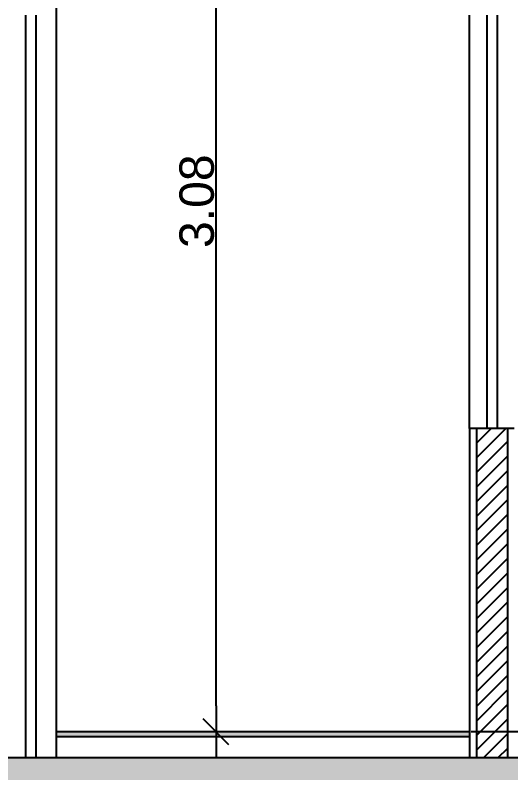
# Model space of a CAD drawing. Header units: millimetres. Extents: x 1999 to 2304, y 1614 to 1800.
# Drawn here: x 2124.022 to 2125.462, y 1616.12 to 1618.319 of the extents above; entities that cross this region are included whole.
import ezdxf

# ---------------------------------------------------------------- set-up
doc = ezdxf.new("R2010")
doc.units = ezdxf.units.MM
doc.header["$LTSCALE"] = 0.03
doc.header["$PDMODE"] = 34
doc.linetypes.add('HIDDEN', pattern=[9.525, 6.35, -3.175])
for name, color, linetype in [('COTA', 250, 'Continuous'), ('Esquadrias', 3, 'Continuous'), ('PL09', 9, 'Continuous'), ('PL2', 2, 'Continuous'), ('PL251', 251, 'Continuous'), ('PL3', 3, 'Continuous'), ('PL4', 4, 'Continuous'), ('PL6', 6, 'Continuous')]:
    doc.layers.add(name, color=color, linetype=linetype)
doc.styles.get("Standard").update_dxf_attribs({"font": 'arial.ttf'})
doc.dimstyles.new('TICK01', dxfattribs={"dimscale": 0, "dimtxt": 2, "dimasz": 1.5, "dimexe": 0.18, "dimexo": 0.06, "dimgap": 0.09, "dimtad": 1, "dimzin": 4, "dimdsep": 46, "dimtxsty": 'Standard', "dimblk": 'TICK1', "dimcen": 0.09, "dimclrd": 256, "dimclre": 256, "dimclrt": 4, "dimaunit": 1, "dimadec": 0, "dimazin": 0, "dimtfac": 1, "dimtix": 1, "dimtmove": 2, "dimatfit": 3, "dimldrblk": 'TICK1', "dimfxl": 1, "dimtolj": 1, "dimtzin": 12, "dimarcsym": 0})

# ---------------------------------------------------------------- blocks, each defined once
blk = doc.blocks.new('TICK1')
for p, q in [((0, 1), (0, -1)), ((0.5, 0.5), (-0.5, -0.5)), ((-1, 0), (1, 0))]:
    blk.add_line(p, q)
blk = doc.blocks.new('*D410')
at = {"layer": 'COTA', "linetype": 'HIDDEN', "lineweight": -2, "transparency": 16777216}
for p, q in [((2124.6086, 1619.3192), (2124.6146, 1619.3192)), ((2128.4427, 1616.2392), (2124.5966, 1616.2392))]:
    blk.add_line(p, q, dxfattribs=at)
at = {"layer": 'COTA', "lineweight": -2, "transparency": 16777216}
blk.add_line((2124.6056, 1616.3142), (2124.6056, 1619.2442), dxfattribs=at)
at = {"layer": 'DEFPOINTS', "color": 0, "transparency": 16777216}
for p in [(2124.6056, 1619.3192), (2124.6056, 1619.3192), (2128.4457, 1616.2392)]:
    blk.add_point(p, dxfattribs=at)
at = {"layer": 'COTA', "lineweight": -2, "transparency": 16777216, "xscale": 0.07500001968783013, "yscale": 0.07500001968783013, "zscale": 0.07500001968783013}
for p, rotation in [((2124.6056, 1619.3192), 90), ((2124.6056, 1616.2392), 270)]:
    blk.add_blockref('TICK1', p, dxfattribs=dict(at, rotation=rotation))
at = {"layer": 'COTA', "color": 4, "transparency": 16777216, "insert": (2124.55, 1617.7792), "char_height": 0.1, "attachment_point": 5, "rotation": 90}
blk.add_mtext('\\A1;3.08', dxfattribs=at)

msp = doc.modelspace()

# ---------------------------------------------------------------- hatches: boundary and pattern name
at = {"layer": 'PL09'}
h = msp.add_hatch(color=256, dxfattribs=at)
h.dxf.hatch_style = 1
h.paths.add_polyline_path([(2125.3421, 1616.2392), (2124.1421, 1616.2392), (2124.1421, 1616.2242), (2125.3421, 1616.2242)])
at = {"layer": 'PL2'}
h = msp.add_hatch(dxfattribs=at)
h.set_pattern_fill('_USER', color=251, scale=0.03, angle=45, pattern_type=0)
h.set_pattern_definition([(45, (-43.846998, -22.90554), (-0.02121320344, 0.02121320344), [])])
h.paths.add_polyline_path([(2125.4521, 1617.1192), (2125.3621, 1617.1192), (2125.3621, 1616.1642), (2125.4521, 1616.1642)])
at = {"layer": 'PL251'}
h = msp.add_hatch(dxfattribs=at)
h.set_pattern_fill('AR-CONC', color=256, scale=0.0008)
h.set_pattern_definition([(50, (-43.847, -21.25554), (0.145747735, -0.0127512684), [0.01524, -0.16764]), (355, (-43.847, -21.25554), (-0.028194737, 0.152845476), [0.012192, -0.134112467]), (100.4514447, (-43.83485, -21.2566), (0.117552998, 0.1400942015), [0.012952007, -0.142472196]), (46.1842, (-43.847, -21.2149), (0.216863233, -0.033633862), [0.02286, -0.25146]), (96.635558, (-43.82893, -21.2177), (0.189923307, 0.1979409), [0.019428019, -0.213708487]), (351.184151, (-43.847, -21.2149), (0.189923307, 0.1979409), [0.018287974, -0.201167786]), (21, (-43.82668, -21.22506), (0.121291513, -0.0818121585), [0.01524, -0.16764]), (326, (-43.82668, -21.22506), (0.049441623, 0.147350373), [0.012192, -0.134112]), (71.451445, (-43.81657, -21.23188), (0.1707331354, 0.065538215), [0.012952007, -0.14247195]), (37.5, (-43.847, -21.25554), (0.0024708826, 0.0676440311), [0, -0.1324864, 0, -0.136144, 0, -0.13462]), (7.5, (-43.847, -21.25554), (0.05345573, 0.0801444599), [0, -0.0776224, 0, -0.1294384, 0, -0.051308]), (327.5, (-43.89231, -21.25554), (0.1084724761, -0.0045829952), [0, -0.0508, 0, -0.158496, 0, -0.210312]), (317.5, (-43.91263, -21.25554), (0.118503345, 0.0203411928), [0, -0.06604, 0, -0.1052576, 0, -0.149352])])
h.paths.add_polyline_path([(2129.8906, 1616.0842), (2129.8906, 1616.1642), (2118.7451, 1616.1642), (2118.7451, 1616.0892), (2117.5951, 1616.0892), (2117.5951, 1616.0692), (2118.7451, 1616.0692), (2118.7451, 1615.4842), (2119.3041, 1615.4842), (2119.3041, 1616.0842), (2122.2651, 1616.0842), (2122.2651, 1615.4842), (2122.5421, 1615.4842), (2122.5421, 1616.0842), (2123.9421, 1616.0842), (2123.9421, 1615.4842), (2124.1921, 1615.4842), (2124.1921, 1616.0842), (2125.2921, 1616.0842), (2125.2921, 1615.4842), (2125.5221, 1615.4842), (2125.5221, 1616.0842), (2129.2691, 1616.0842), (2129.2691, 1615.4842), (2129.5191, 1615.4842), (2129.5191, 1616.0842)])

# ---------------------------------------------------------------- linework, layer by layer
at = {"layer": 'Esquadrias'}
for p, q in [((2124.0521, 1618.3192), (2124.0521, 1616.1642)), ((2124.0821, 1618.3192), (2124.0821, 1616.1642)), ((2125.3922, 1618.3192), (2125.3922, 1617.1192)), ((2125.4222, 1618.3192), (2125.4222, 1617.1192))]:
    msp.add_line(p, q, dxfattribs=at)
at = {"layer": 'PL2'}
for p, q in [((2124.1421, 1618.3192), (2124.1421, 1618.7692)), ((2125.4721, 1617.1192), (2125.3421, 1617.1192)), ((2125.3421, 1617.1192), (2125.3421, 1616.1642)), ((2125.3421, 1616.2242), (2124.1421, 1616.2242)), ((2118.7451, 1616.1642), (2129.8906, 1616.1642))]:
    msp.add_line(p, q, dxfattribs=at)
at = {"layer": 'PL3'}
msp.add_line((2125.3421, 1616.2392), (2124.1421, 1616.2392), dxfattribs=at)
at = {"layer": 'PL4'}
for p, q in [((2124.1421, 1616.1642), (2124.1421, 1618.3192)), ((2125.3421, 1617.1192), (2125.3421, 1618.3192))]:
    msp.add_line(p, q, dxfattribs=at)
at = {"layer": 'PL6'}
for p, q in [((2125.3621, 1617.1192), (2125.3621, 1616.1642)), ((2125.4521, 1617.1192), (2125.4521, 1616.1642))]:
    msp.add_line(p, q, dxfattribs=at)

# ---------------------------------------------------------------- dimensions: what is measured, and where the dimension line sits
at = {"layer": 'COTA'}
dim = msp.add_linear_dim(base=(2124.6056, 1619.3192), p1=(2128.4457, 1616.2392), p2=(2124.6056, 1619.3192), angle=90, dimstyle='TICK01', override={"dimscale": 0.05}, dxfattribs=at)
dim.commit()
dim.dimension.update_dxf_attribs({"geometry": '*D410', "text_midpoint": (2124.55, 1617.7792)})

doc.saveas('drawing.dxf')
